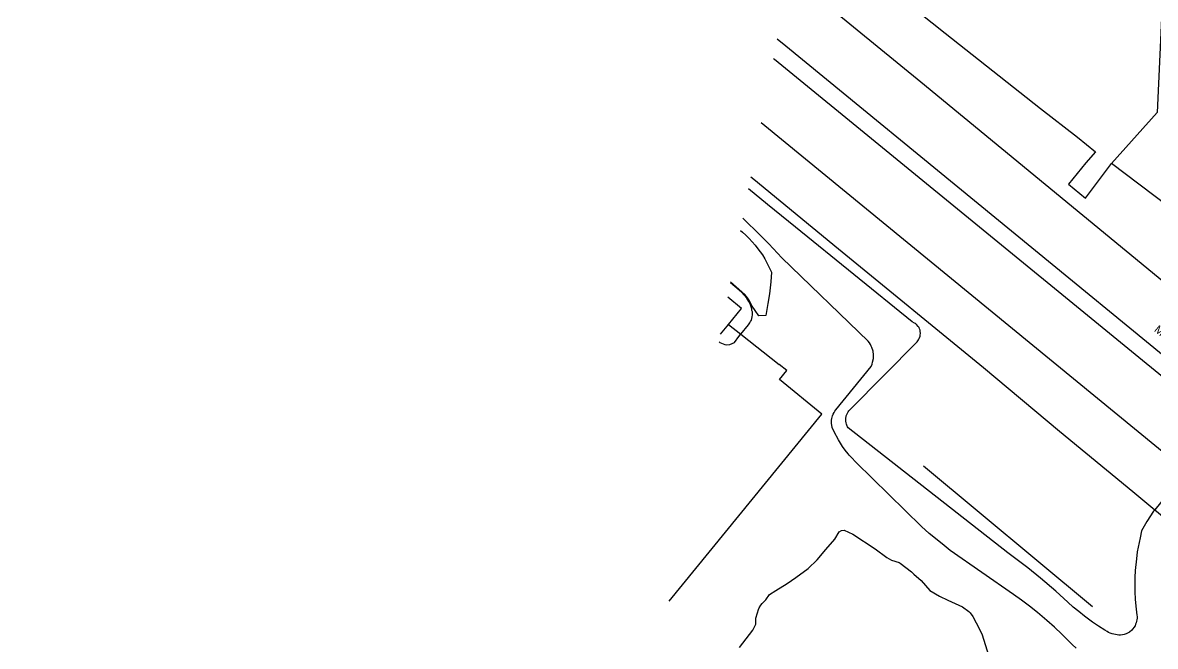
# Model space of a CAD drawing. Header units: millimetres. Extents: x 111502 to 977541, y 8702 to 1044108.
# Drawn here: x 487506.9 to 487789.9, y 241773.3 to 241929.1 of the extents above; entities that cross this region are included whole.
import ezdxf

# ---------------------------------------------------------------- set-up
doc = ezdxf.new("R2010")
doc.units = ezdxf.units.MM
doc.header["$LTSCALE"] = 0.25
doc.linetypes.add('DASHED2', pattern=[9.525, 6.35, -3.175])
doc.layers.add('E HVSS As Laid HV', color=10, linetype='Continuous')
doc.layers.add('X HVSS Site Background', color=8, linetype='Continuous')
doc.styles.add('OS Master Map$1$Standard', font='txt')

# ---------------------------------------------------------------- blocks, each defined once
blk = doc.blocks.new('OS MAP 060722')
at = {"layer": 'X HVSS Site Background', "flags": 128}
for points in [[(-1018.48, 2818.49), (-1020.28, 2780.39), (-1020.28, 2780.39), (-1031.68, 2767.64)], [(-1109.34, 2829.01), (-1073.18, 2800.19), (-1073.18, 2800.19), (-1049.38, 2781.34), (-1049.38, 2781.34), (-1040.13, 2774.24), (-1040.13, 2774.24), (-1035.68, 2770.54), (-1035.68, 2770.54), (-1038.08, 2767.79), (-1038.08, 2767.79), (-1042.38, 2762.49), (-1042.38, 2762.49), (-1038.18, 2758.94), (-1038.18, 2758.94), (-1031.68, 2767.64)], [(-1112.05, 2814.89), (-1079.28, 2788.04), (-1079.28, 2788.04), (-1007.78, 2729.14)], [(-1115.14, 2798.82), (-1112.98, 2797.04), (-1112.98, 2797.04), (-1008.63, 2711.44)], [(-1008.88, 2706.09), (-1115.88, 2793.59), (-1115.88, 2793.59), (-1116.11, 2793.78)], [(-1119.17, 2777.84), (-1009.73, 2688.19)], [(-1007.59, 2736.47), (-1007.08, 2749.04), (-1007.08, 2749.04), (-1031.68, 2767.64)], [(-1121.76, 2764.34), (-1121.03, 2763.74), (-1121.03, 2763.74), (-1099.83, 2746.29), (-1099.83, 2746.29), (-1063.63, 2716.69), (-1063.63, 2716.69), (-1044.68, 2700.79), (-1044.68, 2700.79), (-1026.33, 2685.69), (-1026.33, 2685.69), (-1020.83, 2681.14), (-1020.83, 2681.14), (-1012.03, 2673.89), (-1012.03, 2673.89), (-1010.68, 2672.74)], [(-1016.23, 2686.74), (-1020.83, 2681.14), (-1020.83, 2681.14), (-1021.13, 2680.79), (-1021.13, 2680.79), (-1022.83, 2678.19), (-1022.83, 2678.19), (-1024.13, 2675.84), (-1024.13, 2675.84), (-1024.53, 2674.14), (-1024.53, 2674.14), (-1025.23, 2670.64), (-1025.23, 2670.64), (-1025.43, 2668.89), (-1025.43, 2668.89), (-1025.73, 2665.94), (-1025.73, 2665.94), (-1025.83, 2664.19), (-1025.83, 2664.19), (-1025.83, 2660.64), (-1025.83, 2660.64), (-1025.73, 2658.84), (-1025.73, 2658.84), (-1025.58, 2657.09), (-1025.58, 2657.09), (-1025.33, 2654.84), (-1025.33, 2654.84), (-1025.28, 2654.44), (-1025.28, 2654.44), (-1025.28, 2654.04), (-1025.28, 2654.04), (-1025.33, 2653.64), (-1025.33, 2653.64), (-1025.38, 2653.29), (-1025.38, 2653.29), (-1025.48, 2652.89), (-1025.48, 2652.89), (-1025.63, 2652.54), (-1025.63, 2652.54), (-1025.78, 2652.14), (-1025.78, 2652.14), (-1026.08, 2651.69), (-1026.08, 2651.69), (-1026.58, 2651.09), (-1026.58, 2651.09), (-1027.18, 2650.59), (-1027.18, 2650.59), (-1027.53, 2650.39), (-1027.53, 2650.39), (-1028.03, 2650.14), (-1028.03, 2650.14), (-1028.48, 2649.99), (-1028.48, 2649.99), (-1028.93, 2649.89), (-1028.93, 2649.89), (-1029.38, 2649.84), (-1029.38, 2649.84), (-1029.83, 2649.84), (-1029.83, 2649.84), (-1030.63, 2649.94), (-1030.63, 2649.94), (-1031.53, 2650.14), (-1031.53, 2650.14), (-1031.98, 2650.29), (-1031.98, 2650.29), (-1032.38, 2650.49), (-1032.38, 2650.49), (-1032.78, 2650.74), (-1032.78, 2650.74), (-1033.33, 2651.09), (-1033.33, 2651.09), (-1034.88, 2652.04), (-1034.88, 2652.04), (-1036.38, 2653.09), (-1036.38, 2653.09), (-1038.38, 2654.54), (-1038.38, 2654.54), (-1039.83, 2655.69), (-1039.83, 2655.69), (-1041.23, 2656.84), (-1041.23, 2656.84), (-1042.58, 2658.09), (-1042.58, 2658.09), (-1045.58, 2660.79), (-1045.58, 2660.79), (-1049.43, 2664.04), (-1049.43, 2664.04), (-1052.58, 2666.59), (-1052.58, 2666.59), (-1057.53, 2670.34), (-1057.53, 2670.34), (-1097.43, 2701.59), (-1097.43, 2701.59), (-1097.63, 2701.89), (-1097.63, 2701.89), (-1097.78, 2702.24), (-1097.78, 2702.24), (-1097.88, 2702.54), (-1097.88, 2702.54), (-1097.98, 2702.89), (-1097.98, 2702.89), (-1098.03, 2703.24), (-1098.03, 2703.24), (-1098.03, 2703.89), (-1098.03, 2703.89), (-1097.93, 2704.59), (-1097.93, 2704.59), (-1097.78, 2704.94), (-1097.78, 2704.94), (-1097.63, 2705.24), (-1097.63, 2705.24), (-1097.48, 2705.59), (-1097.48, 2705.59), (-1097.28, 2705.84), (-1097.28, 2705.84), (-1096.88, 2706.29), (-1096.88, 2706.29), (-1080.23, 2723.09), (-1080.23, 2723.09), (-1079.83, 2723.59), (-1079.83, 2723.59), (-1079.68, 2723.89), (-1079.68, 2723.89), (-1079.48, 2724.49), (-1079.48, 2724.49), (-1079.43, 2724.84), (-1079.43, 2724.84), (-1079.38, 2725.14), (-1079.38, 2725.14), (-1079.43, 2725.74), (-1079.43, 2725.74), (-1079.48, 2726.04), (-1079.48, 2726.04), (-1079.63, 2726.34), (-1079.63, 2726.34), (-1079.73, 2726.64), (-1079.73, 2726.64), (-1079.93, 2726.94), (-1079.93, 2726.94), (-1080.33, 2727.44), (-1080.33, 2727.44), (-1080.58, 2727.64), (-1080.58, 2727.64), (-1080.83, 2727.79), (-1080.83, 2727.79), (-1081.43, 2728.09), (-1081.43, 2728.09), (-1110.58, 2751.74), (-1110.58, 2751.74), (-1117.58, 2757.39), (-1117.58, 2757.39), (-1122.34, 2761.34)], [(-1040.48, 2646.54), (-1041.48, 2647.44), (-1041.48, 2647.44), (-1044.08, 2650.09), (-1044.08, 2650.09), (-1045.93, 2651.84), (-1045.93, 2651.84), (-1047.78, 2653.49), (-1047.78, 2653.49), (-1050.18, 2655.49), (-1050.18, 2655.49), (-1052.13, 2657.04), (-1052.13, 2657.04), (-1054.13, 2658.54), (-1054.13, 2658.54), (-1056.18, 2659.99), (-1056.18, 2659.99), (-1071.93, 2670.99), (-1071.93, 2670.99), (-1073.98, 2672.59), (-1073.98, 2672.59), (-1077.18, 2675.24), (-1077.18, 2675.24), (-1079.13, 2676.94), (-1079.13, 2676.94), (-1095.48, 2692.94), (-1095.48, 2692.94), (-1096.73, 2694.24), (-1096.73, 2694.24), (-1097.23, 2694.79), (-1097.23, 2694.79), (-1097.48, 2695.09), (-1097.48, 2695.09), (-1098.18, 2695.99), (-1098.18, 2695.99), (-1098.83, 2696.94), (-1098.83, 2696.94), (-1099.88, 2698.64), (-1099.88, 2698.64), (-1100.98, 2700.64), (-1100.98, 2700.64), (-1101.43, 2701.69), (-1101.43, 2701.69), (-1101.53, 2702.24), (-1101.53, 2702.24), (-1101.58, 2702.69), (-1101.58, 2702.69), (-1101.63, 2703.09), (-1101.63, 2703.09), (-1101.58, 2703.54), (-1101.58, 2703.54), (-1101.53, 2703.94), (-1101.53, 2703.94), (-1101.33, 2704.64), (-1101.33, 2704.64), (-1101.18, 2705.04), (-1101.18, 2705.04), (-1100.98, 2705.44), (-1100.98, 2705.44), (-1100.78, 2705.79), (-1100.78, 2705.79), (-1100.53, 2706.14), (-1100.53, 2706.14), (-1091.73, 2716.89), (-1091.73, 2716.89), (-1091.48, 2717.54), (-1091.48, 2717.54), (-1091.33, 2717.99), (-1091.33, 2717.99), (-1091.13, 2718.89), (-1091.13, 2718.89), (-1091.13, 2719.84), (-1091.13, 2719.84), (-1091.23, 2720.74), (-1091.23, 2720.74), (-1091.53, 2721.64), (-1091.53, 2721.64), (-1091.68, 2722.04), (-1091.68, 2722.04), (-1091.88, 2722.44), (-1091.88, 2722.44), (-1092.13, 2722.84), (-1092.13, 2722.84), (-1092.43, 2723.24), (-1092.43, 2723.24), (-1113.98, 2744.09), (-1113.98, 2744.09), (-1117.23, 2747.59), (-1117.23, 2747.59), (-1120.08, 2750.44), (-1120.08, 2750.44), (-1122.98, 2753.24), (-1122.98, 2753.24), (-1123.75, 2753.97)], [(-1124.34, 2750.9), (-1123.83, 2750.49), (-1123.83, 2750.49), (-1122.98, 2749.74), (-1122.98, 2749.74), (-1122.18, 2748.94), (-1122.18, 2748.94), (-1120.68, 2747.24), (-1120.68, 2747.24), (-1119.98, 2746.34), (-1119.98, 2746.34), (-1118.88, 2744.79), (-1118.88, 2744.79), (-1118.28, 2743.84), (-1118.28, 2743.84), (-1117.73, 2742.84), (-1117.73, 2742.84), (-1117.23, 2741.84), (-1117.23, 2741.84), (-1116.63, 2740.49), (-1116.63, 2740.49), (-1116.78, 2738.09), (-1116.78, 2738.09), (-1117.13, 2735.04), (-1117.13, 2735.04), (-1117.48, 2732.69), (-1117.48, 2732.69), (-1117.98, 2729.64)], [(-1124.28, 2725), (-1122.38, 2727.34), (-1122.38, 2727.34), (-1121.98, 2727.84), (-1121.98, 2727.84), (-1121.83, 2728.19), (-1121.83, 2728.19), (-1121.63, 2728.54), (-1121.63, 2728.54), (-1121.53, 2728.89), (-1121.53, 2728.89), (-1121.43, 2729.29), (-1121.43, 2729.29), (-1121.38, 2729.79), (-1121.38, 2729.79), (-1121.38, 2730.59), (-1121.38, 2730.59), (-1121.48, 2730.94), (-1121.48, 2730.94), (-1121.53, 2731.34), (-1121.53, 2731.34), (-1121.68, 2731.84), (-1121.68, 2731.84), (-1121.83, 2732.29), (-1121.83, 2732.29), (-1122.23, 2733.19), (-1122.23, 2733.19), (-1122.48, 2733.59), (-1122.48, 2733.59), (-1122.78, 2733.99), (-1122.78, 2733.99), (-1124.13, 2735.49), (-1124.13, 2735.49), (-1126.85, 2737.81)], [(-1117.98, 2729.64), (-1119.73, 2729.59), (-1119.73, 2729.59), (-1121.63, 2732.24), (-1121.63, 2732.24), (-1122.03, 2733.14), (-1122.03, 2733.14), (-1122.28, 2733.59), (-1122.28, 2733.59), (-1122.58, 2734.09), (-1122.58, 2734.09), (-1123.28, 2734.89), (-1123.28, 2734.89), (-1124.03, 2735.59), (-1124.03, 2735.59), (-1126.81, 2738.04)], [(-1127.34, 2727.41), (-1124.08, 2731.39), (-1124.08, 2731.39), (-1127.54, 2734.23)], [(-1129.68, 2723.12), (-1129.46, 2722.9), (-1129.46, 2722.9), (-1128.25, 2722.4), (-1128.25, 2722.4), (-1127.85, 2722.35), (-1127.85, 2722.35), (-1127.03, 2722.42), (-1127.03, 2722.42), (-1125.83, 2722.94), (-1125.83, 2722.94), (-1124.73, 2724.44), (-1124.73, 2724.44), (-1124.42, 2724.82), (-1124.42, 2724.82), (-1124.28, 2725)], [(-1129.32, 2724.99), (-1127.68, 2726.99), (-1127.68, 2726.99), (-1127.34, 2727.41)], [(-1127.34, 2727.41), (-1124.28, 2725)], [(-1124.28, 2725), (-1114.7, 2717.45)], [(-1142.12, 2658.32), (-1104.03, 2705.04), (-1104.03, 2705.04), (-1114.56, 2713.69), (-1114.56, 2713.69), (-1112.75, 2715.92), (-1112.75, 2715.92), (-1114.7, 2717.45)], [(-1078.63, 2692.09), (-1036.38, 2656.94)], [(-1124.6, 2646.69), (-1121.25, 2651.08), (-1121.25, 2651.08), (-1120.53, 2652.55), (-1120.53, 2652.55), (-1120.49, 2654.08), (-1120.49, 2654.08), (-1120.1, 2655.41), (-1120.1, 2655.41), (-1119.83, 2656.18), (-1119.83, 2656.18), (-1119.64, 2656.61), (-1119.64, 2656.61), (-1119.24, 2657.3), (-1119.24, 2657.3), (-1118.96, 2657.68), (-1118.96, 2657.68), (-1118.02, 2658.65), (-1118.02, 2658.65), (-1117.09, 2659.99), (-1117.09, 2659.99), (-1115.52, 2660.99), (-1115.52, 2660.99), (-1112.69, 2662.68), (-1112.69, 2662.68), (-1110.48, 2664.24), (-1110.48, 2664.24), (-1107.44, 2666.45), (-1107.44, 2666.45), (-1105.18, 2668.62), (-1105.18, 2668.62), (-1102.98, 2671.19), (-1102.98, 2671.19), (-1100.8, 2673.77), (-1100.8, 2673.77), (-1099.68, 2675.62), (-1099.68, 2675.62), (-1099.12, 2675.99), (-1099.12, 2675.99), (-1098.4, 2676.04), (-1098.4, 2676.04), (-1096.28, 2675.03), (-1096.28, 2675.03), (-1090.67, 2671.37), (-1090.67, 2671.37), (-1087.79, 2669.19), (-1087.79, 2669.19), (-1086.64, 2668.51), (-1086.64, 2668.51), (-1084.66, 2667.97), (-1084.66, 2667.97), (-1084.44, 2667.8), (-1084.44, 2667.8), (-1081.64, 2665.62), (-1081.64, 2665.62), (-1081.01, 2665.07), (-1081.01, 2665.07), (-1079.21, 2663.48), (-1079.21, 2663.48), (-1077.07, 2660.93), (-1077.07, 2660.93), (-1074.6, 2659.55), (-1074.6, 2659.55), (-1072.52, 2658.55), (-1072.52, 2658.55), (-1068.9, 2656.86), (-1068.9, 2656.86), (-1067.31, 2655.72), (-1067.31, 2655.72), (-1066.98, 2655.37), (-1066.98, 2655.37), (-1066.33, 2654.5), (-1066.33, 2654.5), (-1065.43, 2652.93), (-1065.43, 2652.93), (-1064.07, 2650.15), (-1064.07, 2650.15), (-1062.32, 2644.56)]]:
    blk.add_lwpolyline(points, dxfattribs=at)
at = {"layer": 'X HVSS Site Background', "insert": (-1021.15, 2725.86), "char_height": 2, "attachment_point": 7, "rotation": 320.5, "style": 'OS Master Map$1$Standard'}
blk.add_mtext('{\\farial|b0|i0|c0|p34;M 1}', dxfattribs=at)

msp = doc.modelspace()

# ---------------------------------------------------------------- linework, layer by layer
at = {"lineweight": 0}
msp.add_circle((488727.82, 239008.33), 11388.42, dxfattribs=at)

# ---------------------------------------------------------------- block references
at = {"layer": 'E HVSS As Laid HV', "linetype": 'DASHED2', "lineweight": 0}
msp.add_blockref('OS MAP 060722', (488810.58, 239126.31), dxfattribs=at)

doc.saveas('drawing.dxf')
